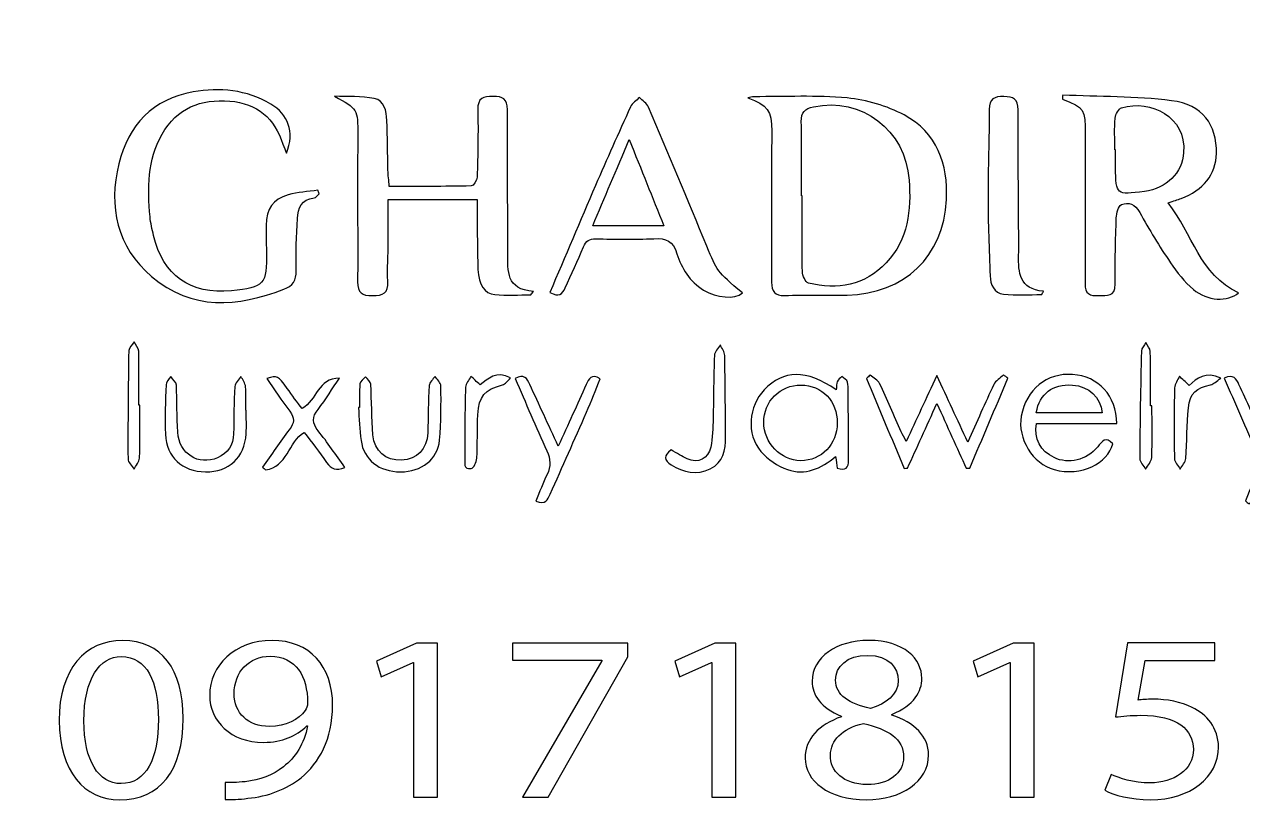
# Model space of a CAD drawing. Header units: millimetres. Extents: x -576 to 618, y 160 to 343.
# Drawn here: x 388.62 to 406.17, y 271.31 to 282.68 of the extents above; entities that cross this region are included whole.
import ezdxf

# ---------------------------------------------------------------- set-up
doc = ezdxf.new("R2010")
doc.units = ezdxf.units.MM
doc.header["$MEASUREMENT"] = 0
doc.layers.add('Layer 1', color=7, linetype='Continuous')

msp = doc.modelspace()

# ---------------------------------------------------------------- linework, layer by layer
at = {"layer": 'Layer 1', "color": 250, "lineweight": 18}
msp.add_open_spline([(381.7217, 303.3001), (381.7217, 303.3001), (415.5517, 303.3001), (415.5517, 303.3001), (417.1957, 303.3001), (418.5367, 301.9591), (418.5367, 300.3151), (418.5367, 300.3151), (418.5367, 266.4851), (418.5367, 266.4851), (418.5367, 264.8411), (417.1957, 263.5001), (415.5517, 263.5001), (415.5517, 263.5001), (381.7217, 263.5001), (381.7217, 263.5001), (380.0777, 263.5001), (378.7367, 264.8411), (378.7367, 266.4851), (378.7367, 266.4851), (378.7367, 300.3151), (378.7367, 300.3151), (378.7367, 301.9591), (380.0777, 303.3001), (381.7217, 303.3001)], degree=3, knots=[0, 0, 0, 0, 0.125, 0.125, 0.125, 0.25, 0.25, 0.25, 0.375, 0.375, 0.375, 0.5, 0.5, 0.5, 0.625, 0.625, 0.625, 0.75, 0.75, 0.75, 0.875, 0.875, 0.875, 1, 1, 1, 1], dxfattribs=at)
at = {"layer": 'Layer 1', "color": 230}
for points, knots in [([(392.398, 280.8265), (392.3802, 280.87), (392.3593, 280.9121), (392.3449, 280.9566), (392.2239, 281.3286), (391.9755, 281.5452), (391.5805, 281.5773), (391.1618, 281.6116), (390.8192, 281.4771), (390.6039, 281.1002), (390.3911, 280.7283), (390.3954, 280.3196), (390.4305, 279.9099), (390.4383, 279.8203), (390.4613, 279.7317), (390.4822, 279.644), (390.6174, 279.0684), (391.0126, 278.7875), (391.6026, 278.8465), (392.0778, 278.8946), (392.1172, 278.9389), (392.1072, 279.4122), (392.1047, 279.5367), (392.1028, 279.6616), (392.1044, 279.786), (392.1066, 280.0269), (392.1958, 280.1642), (392.4211, 280.2287), (392.558, 280.2678), (392.7044, 280.2733), (392.8463, 280.2939), (392.8529, 280.2768), (392.8594, 280.2602), (392.866, 280.2431), (392.842, 280.2222), (392.8195, 280.1851), (392.7933, 280.1826), (392.6111, 280.1632), (392.5606, 280.0366), (392.553, 279.8852), (392.5406, 279.6365), (392.53, 279.3869), (392.5353, 279.1376), (392.5381, 278.9966), (392.486, 278.9158), (392.358, 278.8674), (391.6912, 278.6141), (391.0332, 278.5564), (390.4526, 279.0524), (389.9524, 279.4802), (389.8298, 280.0547), (389.9812, 280.6756), (390.1172, 281.2321), (390.4716, 281.6081), (391.051, 281.709), (391.4355, 281.776), (391.8198, 281.7408), (392.1689, 281.5352), (392.4223, 281.3853), (392.5153, 281.138), (392.398, 280.8265)], [0, 0, 0, 0, 0.05, 0.05, 0.05, 0.1, 0.1, 0.1, 0.15, 0.15, 0.15, 0.2, 0.2, 0.2, 0.25, 0.25, 0.25, 0.3, 0.3, 0.3, 0.35, 0.35, 0.35, 0.4, 0.4, 0.4, 0.45, 0.45, 0.45, 0.5, 0.5, 0.5, 0.55, 0.55, 0.55, 0.6, 0.6, 0.6, 0.65, 0.65, 0.65, 0.7, 0.7, 0.7, 0.75, 0.75, 0.75, 0.8, 0.8, 0.8, 0.85, 0.85, 0.85, 0.9, 0.9, 0.9, 0.95, 0.95, 0.95, 1, 1, 1, 1]), ([(395.9177, 278.7875), (395.7436, 278.7875), (395.5686, 278.776), (395.396, 278.7913), (395.2466, 278.8043), (395.1627, 278.9345), (395.1542, 279.1517), (395.1436, 279.4234), (395.1455, 279.6958), (395.1427, 279.9682), (395.1421, 280.029), (395.1427, 280.0899), (395.1427, 280.1601), (395.1427, 280.1601), (393.8625, 280.1601), (393.8625, 280.1601), (393.8625, 279.9494), (393.8638, 279.7466), (393.8622, 279.5442), (393.8606, 279.357), (393.8457, 279.1694), (393.8563, 278.9828), (393.8659, 278.8088), (393.7861, 278.7776), (393.6335, 278.7766), (393.4831, 278.7753), (393.4185, 278.8159), (393.4204, 278.976), (393.4254, 279.4746), (393.4191, 279.9738), (393.4185, 280.4727), (393.4185, 280.6771), (393.4229, 280.8811), (393.4232, 281.0852), (393.4238, 281.4611), (393.4176, 281.4702), (393.0865, 281.6478), (393.2784, 281.639), (393.4746, 281.6518), (393.6609, 281.6147), (393.8073, 281.5853), (393.8354, 281.4312), (393.8413, 281.2977), (393.8519, 281.0596), (393.8516, 280.8215), (393.8581, 280.5835), (393.8603, 280.5108), (393.8697, 280.439), (393.8769, 280.3497), (394.2787, 280.3497), (394.6687, 280.347), (395.0584, 280.3554), (395.0884, 280.356), (395.1402, 280.4369), (395.1417, 280.4818), (395.1517, 280.8047), (395.1599, 281.1282), (395.1515, 281.4509), (395.1468, 281.6243), (395.2338, 281.6437), (395.3717, 281.6437), (395.5087, 281.6437), (395.581, 281.611), (395.5801, 281.4533), (395.5767, 280.7673), (395.5839, 280.0811), (395.5842, 279.3947), (395.5842, 279.1342), (395.5567, 278.8621), (395.9561, 278.8384), (395.9433, 278.8212), (395.9306, 278.8047), (395.9177, 278.7875)], [0, 0, 0, 0, 0.0416667, 0.0416667, 0.0416667, 0.0833333, 0.0833333, 0.0833333, 0.125, 0.125, 0.125, 0.1666667, 0.1666667, 0.1666667, 0.2083333, 0.2083333, 0.2083333, 0.25, 0.25, 0.25, 0.2916667, 0.2916667, 0.2916667, 0.3333333, 0.3333333, 0.3333333, 0.375, 0.375, 0.375, 0.4166667, 0.4166667, 0.4166667, 0.4583333, 0.4583333, 0.4583333, 0.5, 0.5, 0.5, 0.5416667, 0.5416667, 0.5416667, 0.5833333, 0.5833333, 0.5833333, 0.625, 0.625, 0.625, 0.6666667, 0.6666667, 0.6666667, 0.7083333, 0.7083333, 0.7083333, 0.75, 0.75, 0.75, 0.7916667, 0.7916667, 0.7916667, 0.8333333, 0.8333333, 0.8333333, 0.875, 0.875, 0.875, 0.9166667, 0.9166667, 0.9166667, 0.9583333, 0.9583333, 0.9583333, 1, 1, 1, 1]), ([(399.0398, 281.6248), (399.0707, 281.6304), (399.1013, 281.641), (399.1318, 281.6407), (399.5793, 281.6386), (400.0292, 281.6635), (400.4725, 281.6217), (400.7521, 281.5951), (401.0442, 281.5097), (401.2916, 281.3774), (401.7652, 281.125), (401.9293, 280.6704), (401.9022, 280.1583), (401.8582, 279.3337), (401.3, 278.8076), (400.4709, 278.7852), (400.1715, 278.7768), (399.871, 278.7876), (399.5711, 278.7786), (399.4277, 278.7745), (399.3833, 278.8348), (399.3836, 278.9686), (399.3852, 279.5518), (399.3808, 280.1349), (399.3799, 280.7178), (399.3799, 280.8594), (399.3893, 281.0008), (399.3873, 281.1424), (399.3833, 281.4466), (399.3312, 281.5134), (399.0398, 281.6248)], [0, 0, 0, 0, 0.1, 0.1, 0.1, 0.2, 0.2, 0.2, 0.3, 0.3, 0.3, 0.4, 0.4, 0.4, 0.5, 0.5, 0.5, 0.6, 0.6, 0.6, 0.7, 0.7, 0.7, 0.8, 0.8, 0.8, 0.9, 0.9, 0.9, 1, 1, 1, 1]), ([(399.8142, 280.2117), (399.8142, 280.2117), (399.8227, 280.2117), (399.8227, 280.2117), (399.8227, 279.8494), (399.8188, 279.4869), (399.8267, 279.1246), (399.8282, 279.0663), (399.8723, 278.968), (399.9131, 278.958), (400.3362, 278.8569), (400.7262, 278.9181), (401.0358, 279.2498), (401.3509, 279.587), (401.3958, 280.0073), (401.3642, 280.4407), (401.3115, 281.1646), (400.68, 281.6413), (399.9887, 281.495), (399.8607, 281.4681), (399.8082, 281.4176), (399.8114, 281.2819), (399.8202, 280.9252), (399.8142, 280.5686), (399.8142, 280.2117)], [0, 0, 0, 0, 0.125, 0.125, 0.125, 0.25, 0.25, 0.25, 0.375, 0.375, 0.375, 0.5, 0.5, 0.5, 0.625, 0.625, 0.625, 0.75, 0.75, 0.75, 0.875, 0.875, 0.875, 1, 1, 1, 1]), ([(403.2741, 278.7924), (403.0909, 278.7924), (402.9056, 278.7777), (402.7243, 278.7974), (402.5873, 278.812), (402.5355, 278.9353), (402.5306, 279.0616), (402.5162, 279.4408), (402.5015, 279.8199), (402.5006, 280.1989), (402.5, 280.6183), (402.5187, 281.037), (402.519, 281.4564), (402.5193, 281.6124), (402.5902, 281.6457), (402.7281, 281.6432), (402.8651, 281.6408), (402.9359, 281.6071), (402.9353, 281.451), (402.9324, 280.8165), (402.9402, 280.1821), (402.9433, 279.5475), (402.9437, 279.4854), (402.9424, 279.423), (402.9418, 279.3606), (402.939, 279.111), (402.9465, 278.8679), (403.2997, 278.8402), (403.2913, 278.8245), (403.2825, 278.8086), (403.2741, 278.7924)], [0, 0, 0, 0, 0.1, 0.1, 0.1, 0.2, 0.2, 0.2, 0.3, 0.3, 0.3, 0.4, 0.4, 0.4, 0.5, 0.5, 0.5, 0.6, 0.6, 0.6, 0.7, 0.7, 0.7, 0.8, 0.8, 0.8, 0.9, 0.9, 0.9, 1, 1, 1, 1]), ([(403.5761, 281.6631), (404.0994, 281.6394), (404.6267, 281.6482), (405.1446, 281.5823), (405.5921, 281.5253), (405.797, 281.2382), (405.7908, 280.8248), (405.7864, 280.5249), (405.6026, 280.2906), (405.2815, 280.1758), (405.2301, 280.1574), (405.178, 280.1402), (405.0953, 280.1115), (405.446, 279.6719), (405.5505, 279.0744), (406.109, 278.8173), (405.9587, 278.6831), (405.6557, 278.6965), (405.4582, 278.8672), (405.3315, 278.9761), (405.222, 279.1115), (405.1281, 279.2506), (404.9699, 279.485), (404.8216, 279.7271), (404.6862, 279.9754), (404.6198, 280.0971), (404.525, 280.1255), (404.4219, 280.0865), (404.3786, 280.07), (404.3512, 279.963), (404.3486, 279.8956), (404.3368, 279.5789), (404.3284, 279.2613), (404.3337, 278.9445), (404.3374, 278.7486), (404.2098, 278.7873), (404.0947, 278.7789), (403.9655, 278.7699), (403.8962, 278.8005), (403.8978, 278.9521), (403.9037, 279.6656), (403.8999, 280.3795), (403.9015, 281.0931), (403.9025, 281.4616), (403.8925, 281.4797), (403.5727, 281.6057), (403.5739, 281.6248), (403.5748, 281.6441), (403.5761, 281.6631)], [0, 0, 0, 0, 0.0625, 0.0625, 0.0625, 0.125, 0.125, 0.125, 0.1875, 0.1875, 0.1875, 0.25, 0.25, 0.25, 0.3125, 0.3125, 0.3125, 0.375, 0.375, 0.375, 0.4375, 0.4375, 0.4375, 0.5, 0.5, 0.5, 0.5625, 0.5625, 0.5625, 0.625, 0.625, 0.625, 0.6875, 0.6875, 0.6875, 0.75, 0.75, 0.75, 0.8125, 0.8125, 0.8125, 0.875, 0.875, 0.875, 0.9375, 0.9375, 0.9375, 1, 1, 1, 1]), ([(396.1905, 278.8221), (396.4117, 279.3426), (396.626, 279.853), (396.8457, 280.361), (397.0098, 280.7401), (397.179, 281.1173), (397.352, 281.4924), (397.3771, 281.5467), (397.4363, 281.585), (397.4797, 281.6306), (397.524, 281.5844), (397.5864, 281.546), (397.6101, 281.4908), (397.894, 280.8247), (398.1755, 280.1575), (398.4507, 279.4877), (398.5976, 279.1304), (398.5917, 279.128), (398.9636, 278.8147), (398.8529, 278.7208), (398.5923, 278.7429), (398.4039, 278.8574), (398.203, 278.9791), (398.0862, 279.1666), (398.021, 279.3804), (397.9661, 279.561), (397.8632, 279.6063), (397.6859, 279.5965), (397.4092, 279.5816), (397.1308, 279.5894), (396.8532, 279.5944), (396.7611, 279.5959), (396.7099, 279.566), (396.6741, 279.4789), (396.592, 279.2802), (396.4984, 279.0864), (396.4123, 278.8895), (396.3721, 278.7975), (396.319, 278.7492), (396.1905, 278.8221)], [0, 0, 0, 0, 0.0769231, 0.0769231, 0.0769231, 0.1538462, 0.1538462, 0.1538462, 0.2307692, 0.2307692, 0.2307692, 0.3076923, 0.3076923, 0.3076923, 0.3846154, 0.3846154, 0.3846154, 0.4615385, 0.4615385, 0.4615385, 0.5384615, 0.5384615, 0.5384615, 0.6153846, 0.6153846, 0.6153846, 0.6923077, 0.6923077, 0.6923077, 0.7692308, 0.7692308, 0.7692308, 0.8461538, 0.8461538, 0.8461538, 0.9230769, 0.9230769, 0.9230769, 1, 1, 1, 1]), ([(404.3271, 280.8759), (404.3271, 280.8759), (404.3377, 280.8759), (404.3377, 280.8759), (404.3377, 280.7913), (404.3365, 280.7065), (404.338, 280.622), (404.3453, 280.2229), (404.3455, 280.2229), (404.7542, 280.2775), (405.0732, 280.3202), (405.2968, 280.5433), (405.3187, 280.8363), (405.3568, 281.3546), (404.8475, 281.6026), (404.4254, 281.4816), (404.3821, 281.4691), (404.3361, 281.3867), (404.3318, 281.3331), (404.319, 281.1814), (404.3271, 281.0282), (404.3271, 280.8759)], [0, 0, 0, 0, 0.1428571, 0.1428571, 0.1428571, 0.2857143, 0.2857143, 0.2857143, 0.4285714, 0.4285714, 0.4285714, 0.5714286, 0.5714286, 0.5714286, 0.7142857, 0.7142857, 0.7142857, 0.8571429, 0.8571429, 0.8571429, 1, 1, 1, 1]), ([(397.3324, 281.0237), (397.1455, 280.5825), (396.9786, 280.1879), (396.8073, 279.7828), (396.8073, 279.7828), (397.8313, 279.7828), (397.8313, 279.7828), (397.6663, 280.1931), (397.5093, 280.5838), (397.3324, 281.0237)], [0, 0, 0, 0, 0.3333333, 0.3333333, 0.3333333, 0.6666667, 0.6666667, 0.6666667, 1, 1, 1, 1]), ([(390.2829, 277.1994), (390.2829, 276.9452), (390.2876, 276.6905), (390.2791, 276.4365), (390.2773, 276.3835), (390.2277, 276.3321), (390.1999, 276.2799), (390.1696, 276.3286), (390.1138, 276.3773), (390.1135, 276.4263), (390.111, 276.946), (390.1153, 277.4662), (390.1247, 277.986), (390.1253, 278.0278), (390.1743, 278.069), (390.2011, 278.1101), (390.2242, 278.0665), (390.2664, 278.0235), (390.2676, 277.9794), (390.2738, 277.7196), (390.2705, 277.4593), (390.2705, 277.1994), (390.2705, 277.1994), (390.2829, 277.1994), (390.2829, 277.1994)], [0, 0, 0, 0, 0.125, 0.125, 0.125, 0.25, 0.25, 0.25, 0.375, 0.375, 0.375, 0.5, 0.5, 0.5, 0.625, 0.625, 0.625, 0.75, 0.75, 0.75, 0.875, 0.875, 0.875, 1, 1, 1, 1]), ([(397.9364, 276.5547), (398.0209, 276.5075), (398.0917, 276.4595), (398.1688, 276.4264), (398.3261, 276.3588), (398.4727, 276.4258), (398.5073, 276.5943), (398.5354, 276.7309), (398.5376, 276.8739), (398.5414, 277.0149), (398.5495, 277.3144), (398.5473, 277.6142), (398.5595, 277.9138), (398.5616, 277.9656), (398.6153, 278.0159), (398.6453, 278.0664), (398.6671, 278.0161), (398.7067, 277.9659), (398.708, 277.9154), (398.7164, 277.525), (398.717, 277.1347), (398.7213, 276.744), (398.7236, 276.5534), (398.6876, 276.3768), (398.5008, 276.2826), (398.3051, 276.1844), (398.1167, 276.2308), (397.9379, 276.3413), (397.8319, 276.4071), (397.8281, 276.4742), (397.9364, 276.5547)], [0, 0, 0, 0, 0.1, 0.1, 0.1, 0.2, 0.2, 0.2, 0.3, 0.3, 0.3, 0.4, 0.4, 0.4, 0.5, 0.5, 0.5, 0.6, 0.6, 0.6, 0.7, 0.7, 0.7, 0.8, 0.8, 0.8, 0.9, 0.9, 0.9, 1, 1, 1, 1]), ([(404.8622, 277.1915), (404.8622, 276.9425), (404.8678, 276.6932), (404.8581, 276.4446), (404.8559, 276.3884), (404.801, 276.3344), (404.7705, 276.2792), (404.7411, 276.331), (404.6866, 276.3827), (404.6866, 276.4342), (404.6884, 276.9494), (404.6984, 277.4645), (404.7109, 277.979), (404.7121, 278.0202), (404.7517, 278.0604), (404.7739, 278.101), (404.7963, 278.058), (404.8372, 278.0159), (404.8382, 277.9724), (404.8441, 277.7122), (404.8413, 277.4517), (404.8413, 277.1915), (404.8413, 277.1915), (404.8622, 277.1915), (404.8622, 277.1915)], [0, 0, 0, 0, 0.125, 0.125, 0.125, 0.25, 0.25, 0.25, 0.375, 0.375, 0.375, 0.5, 0.5, 0.5, 0.625, 0.625, 0.625, 0.75, 0.75, 0.75, 0.875, 0.875, 0.875, 1, 1, 1, 1]), ([(391.8159, 277.1272), (391.8159, 277.0142), (391.8218, 276.9004), (391.8149, 276.7881), (391.794, 276.4458), (391.5675, 276.2361), (391.2296, 276.2398), (390.896, 276.2439), (390.6667, 276.4508), (390.6526, 276.7815), (390.6424, 277.0183), (390.6526, 277.2564), (390.662, 277.4939), (390.6636, 277.5338), (390.7051, 277.5721), (390.7285, 277.6111), (390.7572, 277.5705), (390.8084, 277.5313), (390.8105, 277.4892), (390.8231, 277.2636), (390.8146, 277.0364), (390.8296, 276.8108), (390.8505, 276.4973), (391.1291, 276.3235), (391.4043, 276.4433), (391.5541, 276.5085), (391.6305, 276.6261), (391.6343, 276.7883), (391.6402, 277.0149), (391.638, 277.2411), (391.6521, 277.467), (391.6549, 277.5176), (391.7098, 277.565), (391.741, 277.6142), (391.764, 277.5646), (391.8028, 277.517), (391.8071, 277.4661), (391.8175, 277.354), (391.8102, 277.2402), (391.8102, 277.1272), (391.8102, 277.1272), (391.8159, 277.1272), (391.8159, 277.1272)], [0, 0, 0, 0, 0.0714286, 0.0714286, 0.0714286, 0.1428571, 0.1428571, 0.1428571, 0.2142857, 0.2142857, 0.2142857, 0.2857143, 0.2857143, 0.2857143, 0.3571429, 0.3571429, 0.3571429, 0.4285714, 0.4285714, 0.4285714, 0.5, 0.5, 0.5, 0.5714286, 0.5714286, 0.5714286, 0.6428571, 0.6428571, 0.6428571, 0.7142857, 0.7142857, 0.7142857, 0.7857143, 0.7857143, 0.7857143, 0.8571429, 0.8571429, 0.8571429, 0.9285714, 0.9285714, 0.9285714, 1, 1, 1, 1]), ([(393.2351, 276.3048), (393.1138, 276.2524), (393.0401, 276.2817), (392.9749, 276.375), (392.8716, 276.5229), (392.7593, 276.6646), (392.651, 276.8087), (392.4233, 276.6696), (392.4068, 276.3058), (392.0945, 276.2693), (392.08, 276.2814), (392.0657, 276.2936), (392.0517, 276.3054), (392.1793, 276.4868), (392.3004, 276.6733), (392.437, 276.8471), (392.5122, 276.9432), (392.5187, 277.0143), (392.4429, 277.1123), (392.3265, 277.263), (392.2236, 277.4246), (392.1122, 277.5853), (392.272, 277.6284), (392.2716, 277.628), (392.4058, 277.4415), (392.4773, 277.3417), (392.5512, 277.2437), (392.6204, 277.1497), (392.8352, 277.2745), (392.8501, 277.5882), (393.1593, 277.59), (393.0576, 277.4393), (392.9631, 277.2827), (392.8514, 277.1397), (392.764, 277.0278), (392.7628, 276.9416), (392.853, 276.8303), (392.9871, 276.6643), (393.105, 276.4855), (393.2351, 276.3048)], [0, 0, 0, 0, 0.0769231, 0.0769231, 0.0769231, 0.1538462, 0.1538462, 0.1538462, 0.2307692, 0.2307692, 0.2307692, 0.3076923, 0.3076923, 0.3076923, 0.3846154, 0.3846154, 0.3846154, 0.4615385, 0.4615385, 0.4615385, 0.5384615, 0.5384615, 0.5384615, 0.6153846, 0.6153846, 0.6153846, 0.6923077, 0.6923077, 0.6923077, 0.7692308, 0.7692308, 0.7692308, 0.8461538, 0.8461538, 0.8461538, 0.9230769, 0.9230769, 0.9230769, 1, 1, 1, 1]), ([(393.4498, 277.1662), (393.4498, 277.2795), (393.443, 277.3937), (393.4539, 277.506), (393.4573, 277.5428), (393.5078, 277.5752), (393.5366, 277.6096), (393.5618, 277.5734), (393.6068, 277.5382), (393.6093, 277.5004), (393.6242, 277.2576), (393.6215, 277.0133), (393.6411, 276.7706), (393.6601, 276.5357), (393.8267, 276.3971), (394.0504, 276.4087), (394.2801, 276.4202), (394.4208, 276.5628), (394.4305, 276.8014), (394.4392, 277.028), (394.4376, 277.2548), (394.4517, 277.481), (394.4545, 277.5272), (394.5069, 277.5703), (394.5362, 277.6146), (394.5659, 277.5687), (394.6208, 277.5225), (394.6211, 277.4761), (394.6226, 277.2162), (394.6245, 276.9547), (394.6005, 276.6964), (394.5743, 276.4158), (394.3428, 276.2402), (394.0386, 276.2405), (393.7303, 276.2408), (393.5091, 276.4121), (393.4704, 276.6923), (393.4492, 276.8486), (393.4445, 277.0074), (393.4326, 277.1653), (393.4383, 277.1656), (393.4439, 277.1659), (393.4498, 277.1662)], [0, 0, 0, 0, 0.0714286, 0.0714286, 0.0714286, 0.1428571, 0.1428571, 0.1428571, 0.2142857, 0.2142857, 0.2142857, 0.2857143, 0.2857143, 0.2857143, 0.3571429, 0.3571429, 0.3571429, 0.4285714, 0.4285714, 0.4285714, 0.5, 0.5, 0.5, 0.5714286, 0.5714286, 0.5714286, 0.6428571, 0.6428571, 0.6428571, 0.7142857, 0.7142857, 0.7142857, 0.7857143, 0.7857143, 0.7857143, 0.8571429, 0.8571429, 0.8571429, 0.9285714, 0.9285714, 0.9285714, 1, 1, 1, 1]), ([(395.1844, 277.4925), (395.3015, 277.5736), (395.4154, 277.7078), (395.6235, 277.5912), (395.5798, 277.5522), (395.5492, 277.5025), (395.5083, 277.4917), (395.2503, 277.4223), (395.1658, 277.3316), (395.1523, 277.0623), (395.1417, 276.8535), (395.1501, 276.6439), (395.1383, 276.4352), (395.1352, 276.3824), (395.0925, 276.2931), (395.0574, 276.2882), (394.9395, 276.2701), (394.9655, 276.3746), (394.9655, 276.4408), (394.9648, 276.7802), (394.9651, 277.1194), (394.9745, 277.4582), (394.9761, 277.5113), (395.0257, 277.5628), (395.0531, 277.6149), (395.0927, 277.5781), (395.1321, 277.5413), (395.1844, 277.4925)], [0, 0, 0, 0, 0.1111111, 0.1111111, 0.1111111, 0.2222222, 0.2222222, 0.2222222, 0.3333333, 0.3333333, 0.3333333, 0.4444444, 0.4444444, 0.4444444, 0.5555556, 0.5555556, 0.5555556, 0.6666667, 0.6666667, 0.6666667, 0.7777778, 0.7777778, 0.7777778, 0.8888889, 0.8888889, 0.8888889, 1, 1, 1, 1]), ([(396.9153, 277.58), (396.8498, 277.4187), (396.7877, 277.2567), (396.7181, 277.0976), (396.5455, 276.7042), (396.3702, 276.312), (396.1948, 275.9198), (396.1605, 275.8431), (396.1281, 275.756), (395.9892, 275.8184), (396.0426, 275.9482), (396.09, 276.0786), (396.1499, 276.2037), (396.2058, 276.3201), (396.202, 276.4231), (396.1474, 276.5419), (395.9892, 276.8846), (395.8432, 277.2328), (395.6904, 277.5835), (395.8176, 277.6558), (395.8617, 277.585), (395.9022, 277.4961), (396.0329, 277.2097), (396.1658, 276.9242), (396.3116, 276.6091), (396.4544, 276.9242), (396.5839, 277.2106), (396.7144, 277.4964), (396.7503, 277.5744), (396.7849, 277.6596), (396.9153, 277.58)], [0, 0, 0, 0, 0.1, 0.1, 0.1, 0.2, 0.2, 0.2, 0.3, 0.3, 0.3, 0.4, 0.4, 0.4, 0.5, 0.5, 0.5, 0.6, 0.6, 0.6, 0.7, 0.7, 0.7, 0.8, 0.8, 0.8, 0.9, 0.9, 0.9, 1, 1, 1, 1]), ([(400.3155, 277.4208), (400.3202, 277.472), (400.3158, 277.5088), (400.3286, 277.5372), (400.342, 277.5668), (400.3722, 277.5884), (400.3957, 277.6137), (400.4241, 277.5866), (400.4731, 277.5619), (400.478, 277.5307), (400.4915, 277.4473), (400.4874, 277.3616), (400.488, 277.2764), (400.4896, 276.9881), (400.489, 276.6995), (400.4927, 276.4109), (400.4939, 276.2979), (400.4527, 276.252), (400.3301, 276.2948), (400.323, 276.3404), (400.3155, 276.3894), (400.3042, 276.4621), (400.0959, 276.2845), (399.8649, 276.1819), (399.611, 276.2726), (399.4696, 276.3232), (399.3274, 276.4199), (399.2297, 276.5342), (399.0166, 276.7837), (399.0515, 277.1843), (399.278, 277.4205), (399.5573, 277.7126), (399.8786, 277.7169), (400.3155, 277.4208)], [0, 0, 0, 0, 0.0909091, 0.0909091, 0.0909091, 0.1818182, 0.1818182, 0.1818182, 0.2727273, 0.2727273, 0.2727273, 0.3636364, 0.3636364, 0.3636364, 0.4545455, 0.4545455, 0.4545455, 0.5454545, 0.5454545, 0.5454545, 0.6363636, 0.6363636, 0.6363636, 0.7272727, 0.7272727, 0.7272727, 0.8181818, 0.8181818, 0.8181818, 0.9090909, 0.9090909, 0.9090909, 1, 1, 1, 1]), ([(401.7643, 277.2238), (401.6117, 276.8875), (401.4766, 276.5908), (401.3418, 276.294), (401.3256, 276.2924), (401.309, 276.2912), (401.2925, 276.29), (401.1116, 276.7218), (400.9302, 277.1533), (400.749, 277.5851), (400.768, 277.6004), (400.7864, 277.616), (400.8052, 277.6317), (400.8507, 277.5927), (400.9153, 277.5627), (400.939, 277.5131), (401.0491, 277.2831), (401.1475, 277.0482), (401.2507, 276.8151), (401.2685, 276.7754), (401.2909, 276.738), (401.3225, 276.6784), (401.4694, 276.9945), (401.6068, 277.2903), (401.7634, 277.6266), (401.9191, 277.2925), (402.0576, 276.9945), (402.2099, 276.6675), (402.3424, 276.9633), (402.4585, 277.2322), (402.5846, 277.4965), (402.611, 277.5521), (402.6757, 277.5889), (402.7225, 277.6344), (402.7446, 277.6191), (402.7664, 277.6035), (402.788, 277.588), (402.6045, 277.1561), (402.4208, 276.7243), (402.2373, 276.2931), (402.2205, 276.2922), (402.2033, 276.2912), (402.1868, 276.2906), (402.051, 276.5901), (401.9153, 276.8896), (401.7643, 277.2238)], [0, 0, 0, 0, 0.0666667, 0.0666667, 0.0666667, 0.1333333, 0.1333333, 0.1333333, 0.2, 0.2, 0.2, 0.2666667, 0.2666667, 0.2666667, 0.3333333, 0.3333333, 0.3333333, 0.4, 0.4, 0.4, 0.4666667, 0.4666667, 0.4666667, 0.5333333, 0.5333333, 0.5333333, 0.6, 0.6, 0.6, 0.6666667, 0.6666667, 0.6666667, 0.7333333, 0.7333333, 0.7333333, 0.8, 0.8, 0.8, 0.8666667, 0.8666667, 0.8666667, 0.9333333, 0.9333333, 0.9333333, 1, 1, 1, 1]), ([(404.3568, 276.9359), (404.3568, 276.9359), (403.1971, 276.9359), (403.1971, 276.9359), (403.1599, 276.7187), (403.2589, 276.5362), (403.4529, 276.4448), (403.6607, 276.3465), (403.9175, 276.4071), (404.0804, 276.5989), (404.1449, 276.675), (404.1974, 276.7646), (404.2966, 276.6414), (404.2223, 276.3643), (403.8479, 276.1668), (403.4529, 276.2729), (403.1452, 276.3556), (402.9222, 276.7187), (402.9799, 277.0423), (403.0488, 277.4274), (403.3459, 277.6682), (403.72, 277.6417), (404.0913, 277.6155), (404.3518, 277.3368), (404.3568, 276.9359)], [0, 0, 0, 0, 0.125, 0.125, 0.125, 0.25, 0.25, 0.25, 0.375, 0.375, 0.375, 0.5, 0.5, 0.5, 0.625, 0.625, 0.625, 0.75, 0.75, 0.75, 0.875, 0.875, 0.875, 1, 1, 1, 1]), ([(405.4003, 277.4847), (405.511, 277.5866), (405.6324, 277.6896), (405.8552, 277.5895), (405.7894, 277.5452), (405.751, 277.5012), (405.7054, 277.4921), (405.5055, 277.4522), (405.4069, 277.3692), (405.3862, 277.1598), (405.3628, 276.919), (405.3672, 276.6753), (405.3491, 276.4334), (405.345, 276.3811), (405.297, 276.3317), (405.2692, 276.2809), (405.2399, 276.3311), (405.1863, 276.3807), (405.1857, 276.4316), (405.1791, 276.7704), (405.1806, 277.1096), (405.1878, 277.4484), (405.189, 277.5046), (405.2327, 277.5598), (405.2568, 277.6154), (405.3001, 277.576), (405.3429, 277.5368), (405.4003, 277.4847)], [0, 0, 0, 0, 0.1111111, 0.1111111, 0.1111111, 0.2222222, 0.2222222, 0.2222222, 0.3333333, 0.3333333, 0.3333333, 0.4444444, 0.4444444, 0.4444444, 0.5555556, 0.5555556, 0.5555556, 0.6666667, 0.6666667, 0.6666667, 0.7777778, 0.7777778, 0.7777778, 0.8888889, 0.8888889, 0.8888889, 1, 1, 1, 1]), ([(405.9021, 277.5885), (406.0378, 277.6525), (406.0788, 277.5758), (406.1158, 277.4962), (406.2275, 277.2553), (406.3377, 277.0132), (406.4494, 276.772), (406.47, 276.7271), (406.494, 276.684), (406.5296, 276.6141), (406.6709, 276.9264), (406.7976, 277.2154), (406.9343, 277.4993), (406.9614, 277.5552), (407.0275, 277.5923), (407.0759, 277.6379), (407.0912, 277.626), (407.1061, 277.6138), (407.1218, 277.6019), (407.1114, 277.5611), (407.1071, 277.5174), (407.0906, 277.4796), (406.86, 276.9514), (406.6298, 276.4232), (406.3933, 275.8977), (406.3708, 275.8481), (406.3053, 275.8178), (406.2597, 275.7786), (406.2432, 275.7926), (406.2263, 275.8066), (406.2091, 275.8207), (406.2634, 275.9539), (406.3124, 276.0893), (406.3739, 276.2191), (406.4238, 276.3249), (406.4213, 276.4163), (406.3717, 276.5243), (406.2107, 276.8722), (406.0613, 277.2254), (405.9021, 277.5885)], [0, 0, 0, 0, 0.0769231, 0.0769231, 0.0769231, 0.1538462, 0.1538462, 0.1538462, 0.2307692, 0.2307692, 0.2307692, 0.3076923, 0.3076923, 0.3076923, 0.3846154, 0.3846154, 0.3846154, 0.4615385, 0.4615385, 0.4615385, 0.5384615, 0.5384615, 0.5384615, 0.6153846, 0.6153846, 0.6153846, 0.6923077, 0.6923077, 0.6923077, 0.7692308, 0.7692308, 0.7692308, 0.8461538, 0.8461538, 0.8461538, 0.9230769, 0.9230769, 0.9230769, 1, 1, 1, 1]), ([(399.8066, 277.4898), (399.5071, 277.4917), (399.2696, 277.2539), (399.2696, 276.9519), (399.27, 276.658), (399.5186, 276.4003), (399.8012, 276.4009), (400.1018, 276.4015), (400.3277, 276.6339), (400.3301, 276.9453), (400.3326, 277.2549), (400.1083, 277.4879), (399.8066, 277.4898)], [0, 0, 0, 0, 0.25, 0.25, 0.25, 0.5, 0.5, 0.5, 0.75, 0.75, 0.75, 1, 1, 1, 1]), ([(404.1428, 277.0907), (404.1265, 277.3143), (403.9543, 277.4741), (403.7166, 277.4887), (403.4305, 277.5069), (403.2463, 277.3686), (403.1955, 277.0907), (403.1955, 277.0907), (404.1428, 277.0907), (404.1428, 277.0907)], [0, 0, 0, 0, 0.3333333, 0.3333333, 0.3333333, 0.6666667, 0.6666667, 0.6666667, 1, 1, 1, 1]), ([(390.9079, 272.6904), (390.9079, 271.9363), (390.5759, 271.5197), (389.9924, 271.5197), (389.478, 271.5197), (389.1295, 271.9259), (389.1213, 272.6601), (389.1213, 273.4039), (389.5023, 273.8136), (390.0371, 273.8136), (390.5922, 273.8136), (390.9079, 273.3971), (390.9079, 272.6904)], [0, 0, 0, 0, 0.25, 0.25, 0.25, 0.5, 0.5, 0.5, 0.75, 0.75, 0.75, 1, 1, 1, 1]), ([(391.5126, 271.769), (391.5897, 271.7621), (391.6789, 271.769), (391.8003, 271.779), (392.0068, 271.8034), (392.2015, 271.8748), (392.3513, 271.9943), (392.5258, 272.1275), (392.6512, 272.3219), (392.6998, 272.5846), (392.6998, 272.5846), (392.6877, 272.5846), (392.6877, 272.5846), (392.5419, 272.4345), (392.3314, 272.3459), (392.0677, 272.3459), (391.5937, 272.3459), (391.2898, 272.6464), (391.2898, 273.0251), (391.2898, 273.4448), (391.6505, 273.8136), (392.1894, 273.8136), (392.7282, 273.8136), (393.0605, 273.4448), (393.0605, 272.8785), (393.0605, 272.3902), (392.8658, 272.0489), (392.6066, 271.8373), (392.4041, 271.6701), (392.1245, 271.5677), (391.8408, 271.5403), (391.7114, 271.5232), (391.5978, 271.5197), (391.5126, 271.5232), (391.5126, 271.5232), (391.5126, 271.769), (391.5126, 271.769)], [0, 0, 0, 0, 0.0833333, 0.0833333, 0.0833333, 0.1666667, 0.1666667, 0.1666667, 0.25, 0.25, 0.25, 0.3333333, 0.3333333, 0.3333333, 0.4166667, 0.4166667, 0.4166667, 0.5, 0.5, 0.5, 0.5833333, 0.5833333, 0.5833333, 0.6666667, 0.6666667, 0.6666667, 0.75, 0.75, 0.75, 0.8333333, 0.8333333, 0.8333333, 0.9166667, 0.9166667, 0.9166667, 1, 1, 1, 1]), ([(394.2281, 273.4961), (394.2281, 273.4961), (394.22, 273.4961), (394.22, 273.4961), (394.22, 273.4961), (393.7623, 273.288), (393.7623, 273.288), (393.7623, 273.288), (393.6933, 273.5167), (393.6933, 273.5167), (393.6933, 273.5167), (394.2686, 273.776), (394.2686, 273.776), (394.2686, 273.776), (394.5725, 273.776), (394.5725, 273.776), (394.5725, 273.776), (394.5725, 271.5573), (394.5725, 271.5573), (394.5725, 271.5573), (394.2281, 271.5573), (394.2281, 271.5573), (394.2281, 271.5573), (394.2281, 273.4961), (394.2281, 273.4961)], [0, 0, 0, 0, 0.125, 0.125, 0.125, 0.25, 0.25, 0.25, 0.375, 0.375, 0.375, 0.5, 0.5, 0.5, 0.625, 0.625, 0.625, 0.75, 0.75, 0.75, 0.875, 0.875, 0.875, 1, 1, 1, 1]), ([(397.3124, 273.7761), (397.3124, 273.7761), (397.3124, 273.578), (397.3124, 273.578), (397.3124, 273.578), (396.1657, 271.5574), (396.1657, 271.5574), (396.1657, 271.5574), (395.7972, 271.5574), (395.7972, 271.5574), (395.7972, 271.5574), (396.9397, 273.5203), (396.9397, 273.5203), (396.9397, 273.5203), (396.9397, 273.5269), (396.9397, 273.5269), (396.9397, 273.5269), (395.6512, 273.5269), (395.6512, 273.5269), (395.6512, 273.5269), (395.6512, 273.7761), (395.6512, 273.7761), (395.6512, 273.7761), (397.3124, 273.7761), (397.3124, 273.7761)], [0, 0, 0, 0, 0.125, 0.125, 0.125, 0.25, 0.25, 0.25, 0.375, 0.375, 0.375, 0.5, 0.5, 0.5, 0.625, 0.625, 0.625, 0.75, 0.75, 0.75, 0.875, 0.875, 0.875, 1, 1, 1, 1]), ([(398.5246, 273.4961), (398.5246, 273.4961), (398.5164, 273.4961), (398.5164, 273.4961), (398.5164, 273.4961), (398.0587, 273.288), (398.0587, 273.288), (398.0587, 273.288), (397.9899, 273.5167), (397.9899, 273.5167), (397.9899, 273.5167), (398.5652, 273.776), (398.5652, 273.776), (398.5652, 273.776), (398.8691, 273.776), (398.8691, 273.776), (398.8691, 273.776), (398.8691, 271.5573), (398.8691, 271.5573), (398.8691, 271.5573), (398.5246, 271.5573), (398.5246, 271.5573), (398.5246, 271.5573), (398.5246, 273.4961), (398.5246, 273.4961)], [0, 0, 0, 0, 0.125, 0.125, 0.125, 0.25, 0.25, 0.25, 0.375, 0.375, 0.375, 0.5, 0.5, 0.5, 0.625, 0.625, 0.625, 0.75, 0.75, 0.75, 0.875, 0.875, 0.875, 1, 1, 1, 1]), ([(399.8668, 272.1206), (399.8668, 272.4004), (400.0652, 272.5986), (400.3891, 272.7147), (400.3891, 272.7147), (400.3854, 272.7246), (400.3854, 272.7246), (400.0936, 272.8407), (399.9679, 273.0319), (399.9679, 273.2232), (399.9679, 273.5749), (400.3205, 273.8135), (400.7822, 273.8135), (401.2927, 273.8135), (401.5479, 273.5439), (401.5479, 273.2676), (401.5479, 273.08), (401.4387, 272.8785), (401.1145, 272.7486), (401.1145, 272.7486), (401.1145, 272.7384), (401.1145, 272.7384), (401.4425, 272.6292), (401.6453, 272.4345), (401.6453, 272.1649), (401.6453, 271.7792), (401.2525, 271.52), (400.7501, 271.52), (400.1988, 271.52), (399.8668, 271.7961), (399.8668, 272.1206)], [0, 0, 0, 0, 0.1, 0.1, 0.1, 0.2, 0.2, 0.2, 0.3, 0.3, 0.3, 0.4, 0.4, 0.4, 0.5, 0.5, 0.5, 0.6, 0.6, 0.6, 0.7, 0.7, 0.7, 0.8, 0.8, 0.8, 0.9, 0.9, 0.9, 1, 1, 1, 1]), ([(402.8212, 273.4961), (402.8212, 273.4961), (402.8132, 273.4961), (402.8132, 273.4961), (402.8132, 273.4961), (402.3554, 273.288), (402.3554, 273.288), (402.3554, 273.288), (402.2865, 273.5167), (402.2865, 273.5167), (402.2865, 273.5167), (402.8618, 273.776), (402.8618, 273.776), (402.8618, 273.776), (403.1657, 273.776), (403.1657, 273.776), (403.1657, 273.776), (403.1657, 271.5573), (403.1657, 271.5573), (403.1657, 271.5573), (402.8212, 271.5573), (402.8212, 271.5573), (402.8212, 271.5573), (402.8212, 273.4961), (402.8212, 273.4961)], [0, 0, 0, 0, 0.125, 0.125, 0.125, 0.25, 0.25, 0.25, 0.375, 0.375, 0.375, 0.5, 0.5, 0.5, 0.625, 0.625, 0.625, 0.75, 0.75, 0.75, 0.875, 0.875, 0.875, 1, 1, 1, 1]), ([(405.7678, 273.5235), (405.7678, 273.5235), (404.7628, 273.5235), (404.7628, 273.5235), (404.7628, 273.5235), (404.6617, 272.9535), (404.6617, 272.9535), (404.7223, 272.96), (404.7791, 272.9672), (404.8764, 272.9672), (405.0789, 272.9672), (405.2814, 272.9298), (405.4437, 272.8477), (405.6502, 272.7488), (405.8203, 272.5575), (405.8203, 272.2777), (405.8203, 271.8439), (405.411, 271.5198), (404.84, 271.5198), (404.5523, 271.5198), (404.3092, 271.5882), (404.1834, 271.6564), (404.1834, 271.6564), (404.2727, 271.8848), (404.2727, 271.8848), (404.3822, 271.8302), (404.5969, 271.762), (404.8359, 271.762), (405.1722, 271.762), (405.4599, 271.9463), (405.4599, 272.2434), (405.4559, 272.5301), (405.2287, 272.7351), (404.702, 272.7351), (404.5523, 272.7351), (404.435, 272.7213), (404.3376, 272.7111), (404.3376, 272.7111), (404.5077, 273.7763), (404.5077, 273.7763), (404.5077, 273.7763), (405.7678, 273.7763), (405.7678, 273.7763), (405.7678, 273.7763), (405.7678, 273.5235), (405.7678, 273.5235)], [0, 0, 0, 0, 0.0666667, 0.0666667, 0.0666667, 0.1333333, 0.1333333, 0.1333333, 0.2, 0.2, 0.2, 0.2666667, 0.2666667, 0.2666667, 0.3333333, 0.3333333, 0.3333333, 0.4, 0.4, 0.4, 0.4666667, 0.4666667, 0.4666667, 0.5333333, 0.5333333, 0.5333333, 0.6, 0.6, 0.6, 0.6666667, 0.6666667, 0.6666667, 0.7333333, 0.7333333, 0.7333333, 0.8, 0.8, 0.8, 0.8666667, 0.8666667, 0.8666667, 0.9333333, 0.9333333, 0.9333333, 1, 1, 1, 1]), ([(389.478, 272.6564), (389.478, 272.0795), (389.6885, 271.7521), (390.0128, 271.7521), (390.3772, 271.7521), (390.5516, 272.1103), (390.5516, 272.6769), (390.5516, 273.223), (390.3856, 273.5814), (390.0168, 273.5814), (389.7048, 273.5814), (389.478, 273.2607), (389.478, 272.6564)], [0, 0, 0, 0, 0.25, 0.25, 0.25, 0.5, 0.5, 0.5, 0.75, 0.75, 0.75, 1, 1, 1, 1]), ([(391.6425, 273.0457), (391.6425, 272.769), (391.8408, 272.5746), (392.1488, 272.5746), (392.3879, 272.5746), (392.5744, 272.6736), (392.6674, 272.8064), (392.6877, 272.8339), (392.6998, 272.8682), (392.6998, 272.916), (392.6998, 273.2947), (392.5339, 273.5852), (392.161, 273.5852), (391.8571, 273.5852), (391.6425, 273.3596), (391.6425, 273.0457)], [0, 0, 0, 0, 0.2, 0.2, 0.2, 0.4, 0.4, 0.4, 0.6, 0.6, 0.6, 0.8, 0.8, 0.8, 1, 1, 1, 1]), ([(400.3043, 273.2435), (400.3043, 273.0217), (400.503, 272.9022), (400.8065, 272.8342), (401.0334, 272.8991), (401.2078, 273.0354), (401.2078, 273.2369), (401.2078, 273.4145), (401.082, 273.5986), (400.7622, 273.5986), (400.4665, 273.5986), (400.3043, 273.4348), (400.3043, 273.2435)], [0, 0, 0, 0, 0.25, 0.25, 0.25, 0.5, 0.5, 0.5, 0.75, 0.75, 0.75, 1, 1, 1, 1]), ([(401.2848, 272.134), (401.2848, 272.4039), (401.0621, 272.5336), (400.7052, 272.6189), (400.3975, 272.544), (400.2316, 272.3733), (400.2316, 272.1615), (400.2194, 271.9365), (400.4219, 271.7383), (400.7579, 271.7383), (401.078, 271.7383), (401.2848, 271.9056), (401.2848, 272.134)], [0, 0, 0, 0, 0.25, 0.25, 0.25, 0.5, 0.5, 0.5, 0.75, 0.75, 0.75, 1, 1, 1, 1])]:
    msp.add_open_spline(points, degree=3, knots=knots, dxfattribs=at)

doc.saveas('drawing.dxf')
